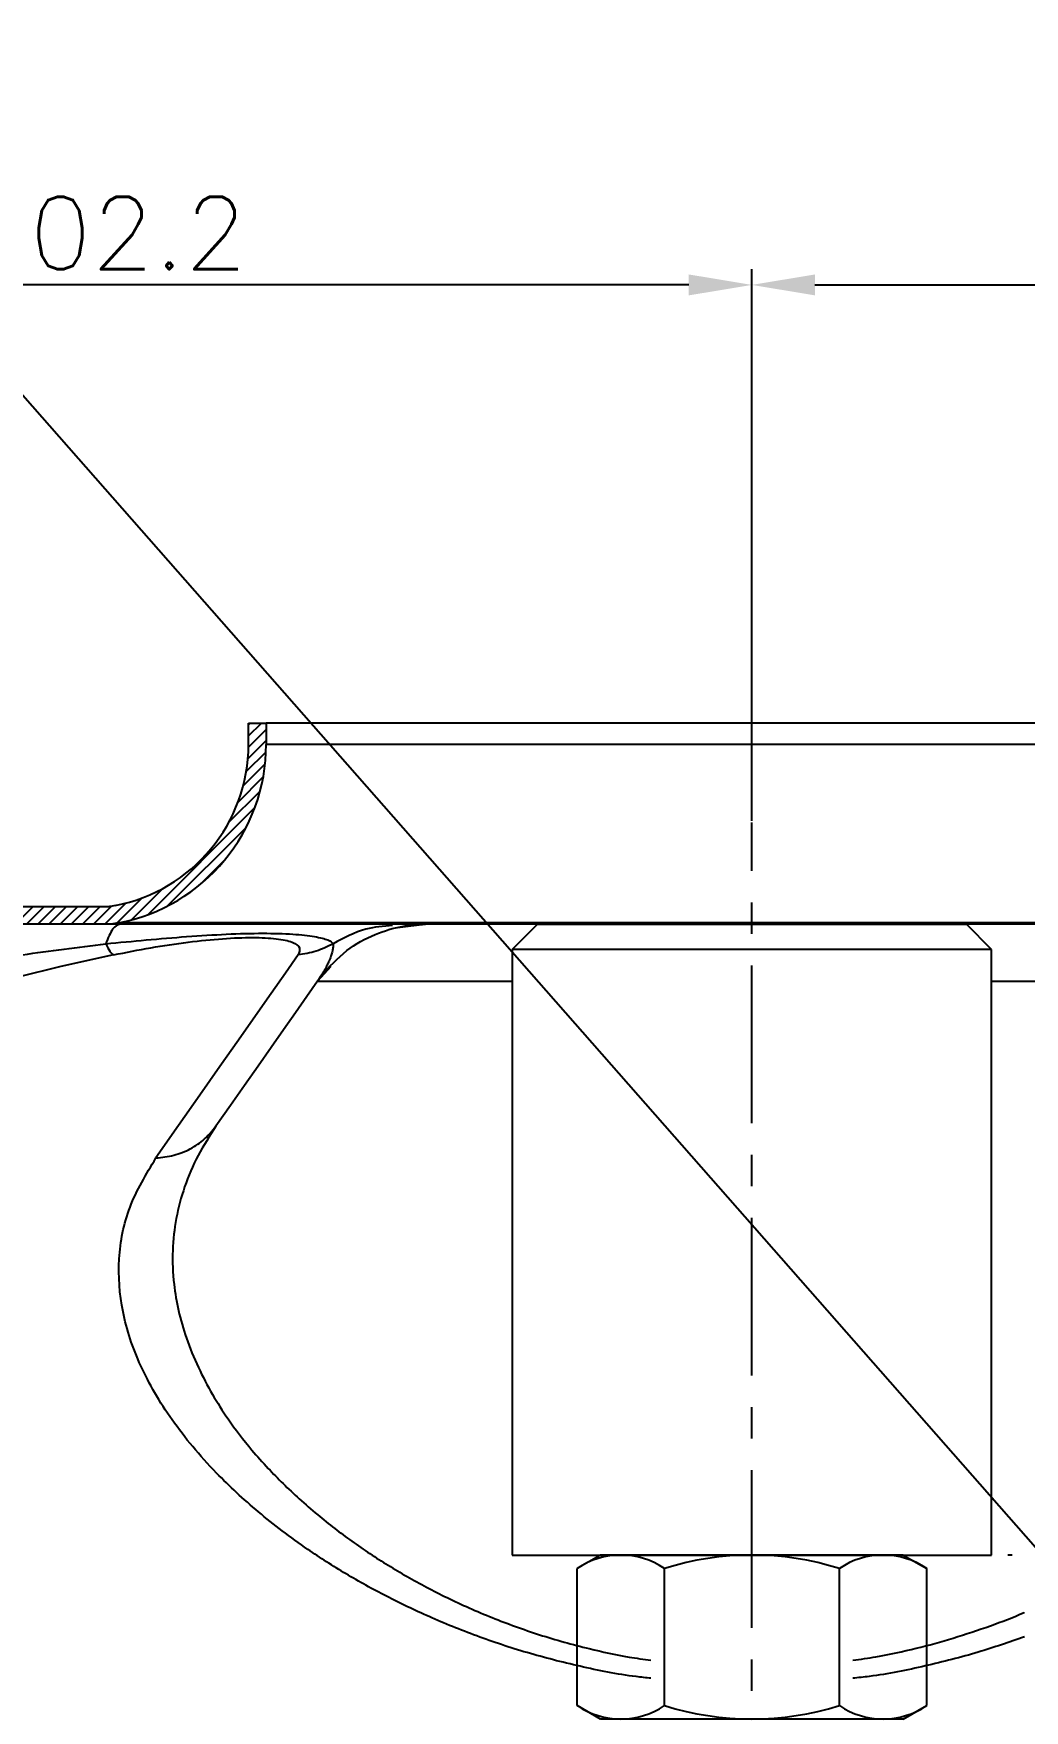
# Model space of a CAD drawing. Extents: x 0 to 2303, y 0 to 1485.
# Drawn here: x 219.6 to 298.1, y 796.9 to 929.9 of the extents above; entities that cross this region are included whole.
import ezdxf

# ---------------------------------------------------------------- set-up
doc = ezdxf.new("R2010")
doc.units = 0
doc.header["$LTSCALE"] = 10
doc.header["$MEASUREMENT"] = 0
doc.linetypes.add('CENTER', pattern=[2, 1.25, -0.25, 0.25, -0.25])
doc.layers.get('0').update_dxf_attribs({"linetype": 'CONTINUOUS'})
doc.layers.get('DEFPOINTS').update_dxf_attribs({"linetype": 'CONTINUOUS'})
for name, color, linetype in [('CL', 1, 'CENTER'), ('CO', 3, 'CONTINUOUS'), ('CUPLA A SOLDAR', 5, 'CONTINUOUS'), ('POS', 3, 'CONTINUOUS')]:
    doc.layers.add(name, color=color, linetype=linetype)
doc.styles.add('ROMANS', font='ROMANS.SHX')
doc.dimstyles.new('2CON5', dxfattribs={"dimscale": 2.5, "dimtxt": 2.3, "dimasz": 2, "dimexe": 0.5, "dimexo": 0.0625, "dimgap": 0.5, "dimtad": 1, "dimdec": 4, "dimdsep": 46, "dimtxsty": 'ROMANS', "dimcen": -2, "dimclrt": 7, "dimadec": 0, "dimazin": 0, "dimtfac": 0.869565, "dimtdec": 4, "dimtmove": 0, "dimatfit": 3, "dimfxl": 1, "dimtolj": 1, "dimarcsym": 0})

# ---------------------------------------------------------------- blocks, each defined once
blk = doc.blocks.new('16934L')
for p, q in [((-12, 13), (-13.86, 11.93)), ((-12, 13), (-6.93, 13)), ((-6.93, 13), (6.93, 13)), ((6.93, 13), (12, 13)), ((12, 13), (13.86, 11.93)), ((-13.86, 11.93), (-13.86, 1.07)), ((-6.93, 11.93), (-6.93, 1.07)), ((6.93, 11.93), (6.93, 1.07)), ((13.86, 11.93), (13.86, 1.07)), ((-12, 0), (-13.86, 1.07)), ((-12, 0), (-6.93, 0)), ((-6.93, 0), (6.93, 0)), ((6.93, 0), (12, 0)), ((12, 0), (13.86, 1.07))]:
    blk.add_line(p, q)
for centre, radius, start, end in [((-10.39, 6.87), 6.13, 55.6158, 124.3842), ((0, -9.93), 22.93, 72.412, 107.588), ((10.39, 6.87), 6.13, 55.6158, 124.3842), ((-10.39, 6.13), 6.13, 235.6158, 304.3842), ((0, 22.93), 22.93, 252.412, 287.588), ((10.39, 6.13), 6.13, 235.6158, 304.3842)]:
    blk.add_arc(centre, radius, start, end)
blk = doc.blocks.new('*D36')
at = {"layer": 'CO', "color": 0, "lineweight": -2}
for p, q in [((174.33, 887.45), (174.33, 911.19)), ((276.53, 867.47), (276.53, 911.19)), ((271.53, 909.94), (179.33, 909.94))]:
    blk.add_line(p, q, dxfattribs=at)
at = {"layer": 'CO', "color": 0}
for points in [[(179.33, 910.77), (179.33, 909.11), (174.33, 909.94)], [(271.53, 910.77), (271.53, 909.11), (276.53, 909.94)]]:
    blk.add_solid(points, dxfattribs=at)
at = {"layer": 'DEFPOINTS', "color": 0}
for p in [(174.33, 909.94), (174.33, 887.29), (276.53, 867.32)]:
    blk.add_point(p, dxfattribs=at)
at = {"layer": 'CO', "color": 7, "insert": (225.43, 914.06), "char_height": 5.75, "attachment_point": 5, "style": 'ROMANS'}
blk.add_mtext('\\A1;102.2', dxfattribs=at)
blk = doc.blocks.new('*D37')
at = {"layer": 'CO', "color": 0, "lineweight": -2}
for p, q in [((276.53, 867.47), (276.53, 911.19)), ((378.13, 901.39), (378.13, 911.19)), ((281.53, 909.94), (373.13, 909.94))]:
    blk.add_line(p, q, dxfattribs=at)
at = {"layer": 'CO', "color": 0}
for points in [[(281.53, 910.77), (281.53, 909.11), (276.53, 909.94)], [(373.13, 910.77), (373.13, 909.11), (378.13, 909.94)]]:
    blk.add_solid(points, dxfattribs=at)
at = {"layer": 'DEFPOINTS', "color": 0}
for p in [(378.13, 909.94), (378.13, 901.24), (276.53, 867.32)]:
    blk.add_point(p, dxfattribs=at)
at = {"layer": 'CO', "color": 7, "insert": (327.33, 914.06), "char_height": 5.75, "attachment_point": 5, "style": 'ROMANS'}
blk.add_mtext('\\A1;101.6', dxfattribs=at)

msp = doc.modelspace()

# ---------------------------------------------------------------- hatches: boundary and pattern name
at = {"layer": 'CUPLA A SOLDAR'}
h = msp.add_hatch(dxfattribs=at)
h.set_pattern_fill('ANSI31', color=256, scale=5, style=0)
h.set_pattern_definition([(45, (-11811.8587, -3890.2179), (-0.441941738, 0.441941738), [])])
edge = h.paths.add_edge_path(flags=0)
edge.add_line((236.63414, 875.20801), (236.63414, 873.51525))
edge.add_arc((223.63414, 873.51525), 13, 280.7734312, 360, ccw=False)
edge.add_arc((276.53414, 595.5034), 270, 100.7734312, 100.8710554)
edge.add_line((225.61231, 860.65801), (185.13414, 860.65801))
edge.add_line((185.13414, 860.65801), (185.13414, 859.25801))
edge.add_line((185.13414, 859.25801), (225.7457, 859.25801))
edge.add_arc((276.53414, 595.5034), 268.6, 100.7734312, 100.8994352, ccw=False)
edge.add_arc((223.63414, 873.51525), 14.4, 280.7734312, 360)
edge.add_line((238.03414, 873.51525), (238.03414, 875.20801))
edge.add_line((238.03414, 875.20801), (236.63414, 875.20801))

# ---------------------------------------------------------------- linework, layer by layer
for p, q in [((259.53414, 859.25802), (257.53414, 857.25801)), ((259.53414, 859.25802), (293.53414, 859.25802)), ((295.53414, 857.25801), (293.53414, 859.25802)), ((257.53414, 857.25801), (257.53414, 809.25802)), ((295.53414, 857.25801), (257.53414, 857.25801)), ((295.53414, 809.25802), (295.53414, 857.25801)), ((257.53414, 809.25802), (295.53414, 809.25802))]:
    msp.add_line(p, q)
at = {"layer": 'CL'}
for p, q in [((276.53414, 643.48982), (276.53414, 867.31869)), ((357.16529, 809.25801), (296.82867, 809.25801))]:
    msp.add_line(p, q, dxfattribs=at)
at = {"layer": 'CUPLA A SOLDAR'}
for p, q in [((236.63414, 873.51525), (236.63414, 875.20801)), ((236.63414, 875.20801), (238.03414, 875.20801)), ((238.03414, 875.20801), (238.03414, 873.51525)), ((315.03414, 875.20801), (238.03414, 875.20801)), ((315.03414, 873.51525), (238.03414, 873.51525)), ((185.13414, 860.65801), (225.61232, 860.65801)), ((225.7457, 859.25802), (185.13414, 859.25802)), ((327.32258, 859.25802), (225.7457, 859.25802)), ((326.74241, 859.36908), (226.32588, 859.36908)), ((249.14273, 859.2559), (248.02935, 859.23318)), ((250.78095, 859.25802), (248.44284, 858.9761)), ((243.14899, 855.91037), (242.09794, 854.73793)), ((242.17507, 854.85593), (242.09794, 854.73793)), ((242.09794, 854.73793), (257.53414, 854.73793)), ((295.53414, 854.73793), (310.97035, 854.73793))]:
    msp.add_line(p, q, dxfattribs=at)
at = {"layer": 'CUPLA A SOLDAR', "flags": 128}
for points in [[(240.56045, 856.8287), (239.55297, 855.38985), (238.42811, 853.78338), (237.18708, 852.01102), (235.83121, 850.07463), (234.36194, 847.9763), (232.78085, 845.71827), (231.08963, 843.30294), (229.29006, 840.73289)], [(242.09794, 854.73793), (241.24607, 853.52132), (240.34939, 852.24075), (239.40828, 850.89669), (238.4231, 849.48972), (237.39428, 848.02041), (236.32223, 846.48936), (235.20739, 844.8972), (234.05019, 843.24457)]]:
    msp.add_lwpolyline(points, dxfattribs=at)
at = {"layer": 'CUPLA A SOLDAR'}
for centre, radius, start, end in [((223.63414, 873.51525), 13, 280.7734312, 0), ((223.63414, 873.51525), 14.4, 280.7734312, 0), ((276.53414, 595.5034), 270, 100.7734312, 100.8710554), ((276.53414, 595.5034), 268.6, 100.7734312, 100.8994352), ((273.95335, 631.87814), 230.0199, 102.0512372, 110.78336)]:
    msp.add_arc(centre, radius, start, end, dxfattribs=at)
for points, knots in [([(226.45217, 859.25802), (226.25307, 859.18863), (225.85487, 859.04986), (225.50006, 858.15621), (225.32266, 857.70938)], [0, 0, 0, 0, 0.499999891, 1, 1, 1, 1]), ([(242.37798, 855.15558), (243.03094, 855.87088), (244.2806, 857.23982), (246.58755, 858.50737), (248.80693, 859.16877), (250.05822, 859.22903), (250.66013, 859.25802)], [0, 0, 0, 0, 0.2840952904, 0.5437018178, 0.780508545, 1, 1, 1, 1]), ([(248.03973, 859.15967), (247.32679, 859.10168), (245.6642, 858.96645), (244.18429, 858.16637), (243.33898, 857.70938)], [0, 0, 0, 0, 0.42881372, 1, 1, 1, 1]), ([(205.01673, 854.73793), (207.33024, 855.11916), (211.87723, 855.86845), (218.65328, 856.85838), (223.1169, 857.42793), (225.32266, 857.70938)], [0, 0, 0, 0, 0.343816607, 0.675738788, 1, 1, 1, 1]), ([(225.32266, 857.70938), (226.39321, 857.81487), (228.58656, 858.031), (231.82864, 858.29907), (234.97514, 858.49564), (237.83216, 858.56698), (240.20711, 858.49617), (241.93117, 858.30066), (243.03958, 858.0312), (243.24099, 857.81471), (243.33898, 857.70938)], [0, 0, 0, 0, 0.115754714, 0.237159758, 0.365676813, 0.499945974, 0.633759122, 0.762117449, 0.884269152, 1, 1, 1, 1]), ([(225.32266, 857.70938), (225.43499, 857.49208), (225.65967, 857.05748), (225.83879, 856.90496), (225.92835, 856.8287)], [0, 0, 0, 0, 0.4999999977, 1, 1, 1, 1]), ([(225.92835, 856.8287), (226.91836, 857.02858), (228.90029, 857.42872), (231.87378, 857.86394), (234.64304, 858.14471), (237.04246, 858.23795), (238.9308, 858.14268), (240.19371, 857.86397), (240.80459, 857.42637), (240.64177, 857.02776), (240.56045, 856.8287)], [0, 0, 0, 0, 0.124991485, 0.250222485, 0.375202921, 0.500077057, 0.625225376, 0.750286135, 0.875291634, 1, 1, 1, 1]), ([(243.33898, 857.70938), (242.90073, 857.49208), (242.02422, 857.05748), (241.04837, 856.90496), (240.56045, 856.8287)], [0, 0, 0, 0, 0.500000725, 1, 1, 1, 1]), ([(243.33898, 857.70938), (243.337, 857.60837), (243.33285, 857.39652), (243.27087, 857.06878), (243.16783, 856.71251), (243.05334, 856.41468), (242.92167, 856.12118), (242.76556, 855.80772), (242.52567, 855.37715), (242.29468, 855.03376), (242.17507, 854.85593)], [0, 0, 0, 0, 0.123515684, 0.259056643, 0.379182807, 0.519018818, 0.576835825, 0.682240415, 0.835447594, 1, 1, 1, 1]), ([(229.29006, 840.73289), (229.77286, 840.78655), (230.73845, 840.89385), (232.04604, 841.42712), (233.19864, 842.19196), (233.76634, 842.8937), (234.05019, 843.24457)], [0, 0, 0, 0, 0.25000032, 0.499999612, 0.749999451, 1, 1, 1, 1]), ([(234.05019, 843.24457), (233.55551, 842.47876), (232.54228, 840.91022), (231.51445, 838.46691), (230.84235, 835.95327), (230.5589, 833.36792), (230.65621, 830.93076), (231.05263, 828.60632), (231.68227, 826.40553), (232.58745, 824.18303), (233.71008, 822.04734), (235.10089, 819.86084), (236.59682, 817.90379), (238.1085, 816.20099), (239.36516, 814.91265), (240.66785, 813.68371), (242.03591, 812.49627), (243.86087, 811.03356), (246.16843, 809.37908), (249.14311, 807.5424), (252.37356, 805.83685), (255.8784, 804.28013), (259.64202, 802.90911), (263.29894, 801.88522), (266.27882, 801.23242), (267.95182, 800.99508), (268.53414, 800.91248)], [0, 0, 0, 0, 0.051344166, 0.105164159, 0.158517382, 0.211578087, 0.267530063, 0.309998207, 0.355243078, 0.403373545, 0.447296576, 0.487604925, 0.539737635, 0.570794437, 0.59682993, 0.623421304, 0.651696221, 0.67623757, 0.723037467, 0.767924572, 0.812370616, 0.85858931, 0.903659598, 0.947917684, 0.981871677, 1, 1, 1, 1]), ([(268.53414, 799.4867), (268.14286, 799.52768), (266.21431, 799.72965), (262.90341, 800.40326), (258.66574, 801.48215), (254.66843, 802.82037), (250.95115, 804.32739), (247.49862, 805.98043), (244.28941, 807.76772), (240.83538, 809.99044), (237.33668, 812.65728), (233.6375, 816.08197), (230.40821, 819.96853), (227.92232, 824.2587), (226.49986, 828.54376), (226.21493, 832.75632), (226.98711, 836.86385), (228.52314, 839.44443), (229.29006, 840.73289)], [0, 0, 0, 0, 0.011438027, 0.056376759, 0.100851168, 0.145836364, 0.191223417, 0.234822586, 0.279620441, 0.325928812, 0.393386463, 0.460720017, 0.550345768, 0.64062769, 0.730586604, 0.820355636, 0.910305233, 1, 1, 1, 1]), ([(284.53414, 800.91236), (285.14732, 800.9994), (286.85775, 801.24219), (289.52086, 801.83659), (292.55588, 802.65944), (295.3983, 803.62459), (297.26983, 804.32454), (298.12239, 804.71281), (298.13414, 804.71816)], [0, 0, 0, 0, 0.1237887011, 0.3453028051, 0.5594047764, 0.783301235, 0.9970127558, 1, 1, 1, 1]), ([(298.13414, 802.77728), (296.92372, 802.355), (294.41161, 801.47858), (290.276, 800.43389), (286.93483, 799.73984), (284.96623, 799.53421), (284.53414, 799.48907)], [0, 0, 0, 0, 0.288588182, 0.598939001, 0.911970601, 1, 1, 1, 1])]:
    msp.add_open_spline(points, degree=3, knots=knots, dxfattribs=at)
at = {"layer": 'POS'}
msp.add_line((180.31578, 944.90273), (317.13414, 789.25801), dxfattribs=at)

# ---------------------------------------------------------------- block references
at = {"rotation": 180}
msp.add_blockref('16934L', (276.53414, 809.25802), dxfattribs=at)

# ---------------------------------------------------------------- dimensions: what is measured, and where the dimension line sits
at = {"layer": 'CO'}
for base, p2, picture, middle in [((174.33414, 909.93961), (174.33414, 887.29), '*D36', (225.43414, 914.06461)), ((378.13414, 909.93961), (378.13414, 901.23854), '*D37', (327.33414, 914.06461))]:
    dim = msp.add_linear_dim(base=base, p1=(276.53414, 867.31869), p2=p2, dimstyle='2CON5', dxfattribs=at)
    dim.commit()
    dim.dimension.update_dxf_attribs({"geometry": picture, "text_midpoint": middle})

doc.saveas('drawing.dxf')
